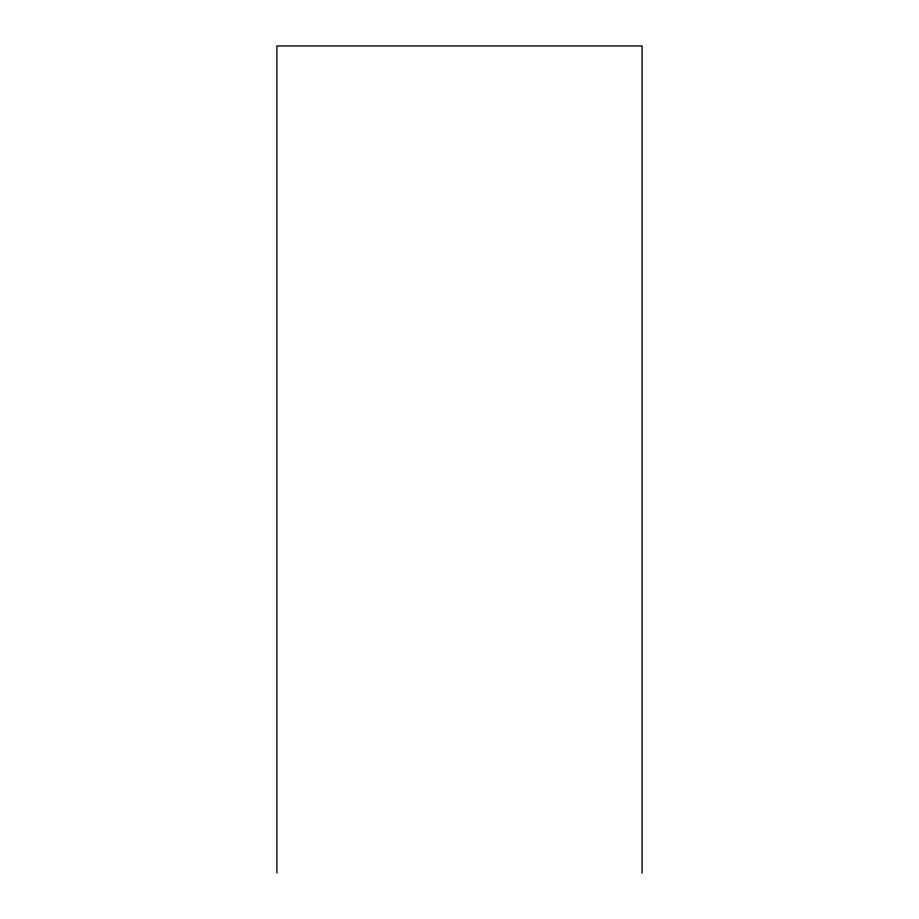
<?xml version="1.0" encoding="UTF-8"?>
<svg xmlns="http://www.w3.org/2000/svg" width="919" height="919" viewBox="0 0 919 919"><rect width="100%" height="100%" fill="white"/><g stroke="black" fill="none" stroke-linecap="round" stroke-linejoin="round"><path stroke-width="1.38" d="M642.082 873.05L642.082 45.95L276.918 45.95L276.918 873.05"/></g></svg>
